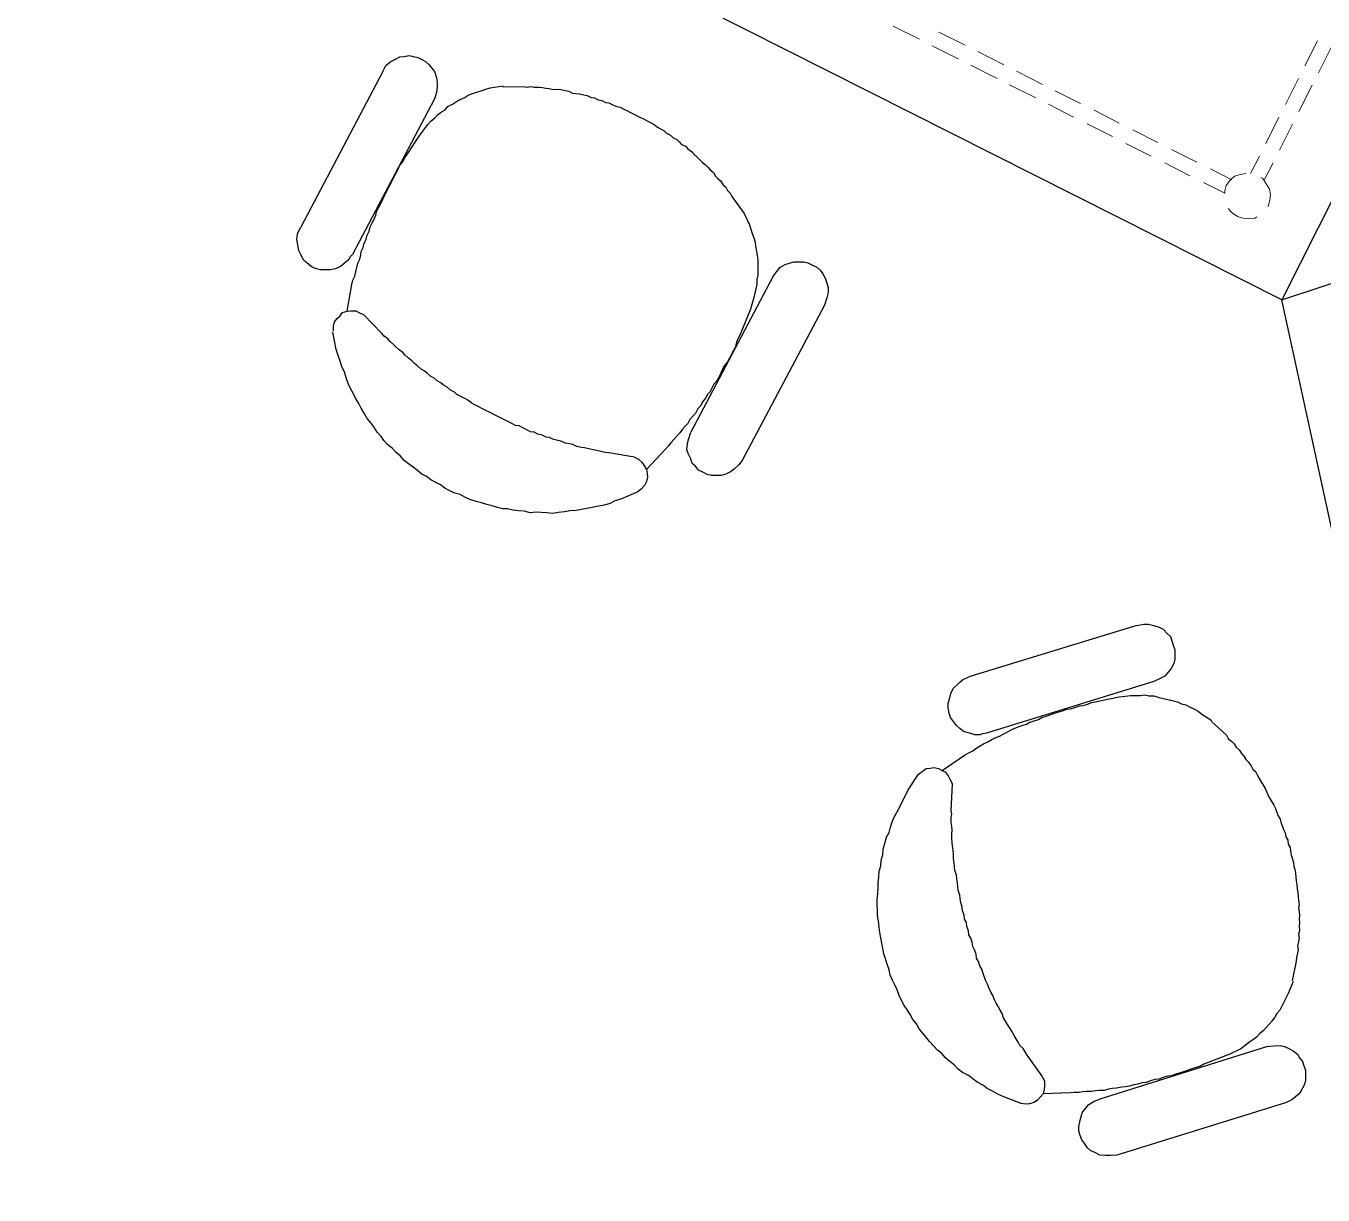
# Model space of a CAD drawing. Header units: metres. Extents: x 0 to 547597, y 0 to 1844684.
# Drawn here: x 543402.433 to 543403.133, y 1844525.203 to 1844525.835 of the extents above; entities that cross this region are included whole.
import ezdxf

# ---------------------------------------------------------------- set-up
doc = ezdxf.new("R2010")
doc.units = ezdxf.units.M
doc.layers.add('5_Thep', color=4, linetype='Continuous')
doc.layers.add('TB220kVhientai', color=7, linetype='Continuous')
doc.layers.add('A-Hatch', color=8, linetype='Continuous', lineweight=5)

# ---------------------------------------------------------------- blocks, each defined once
blk = doc.blocks.new('A$C445369CA')
for points in [[(27115.34581287531, -3750.2193596703), (27645.10581287555, -3320.459359670291), (27939.02581287548, -3614.966026337002), (27409.85247954191, -4044.139359670226), (27115.34581287531, -3750.2193596703)], [(27773.5858128753, -3869.312693003681), (27771.82581287553, -3866.379359670216), (27770.06581287552, -3863.446026336984), (27769.47914620885, -3861.099359670305), (27769.47914620885, -3858.166026336956), (27769.47914620885, -3855.819359670277), (27770.06581287552, -3852.886026337044), (27771.23914620862, -3851.126026337035), (27772.41247954196, -3848.77935967024), (27774.17247954197, -3847.019359670347), (27775.93247954198, -3845.259359670337), (27778.27914620866, -3844.086026336998), (27780.62581287534, -3842.912693003658), (27782.97247954202, -3842.326026336988), (27785.3191462087, -3842.326026336988), (27788.25247954205, -3842.326026336988), (27791.1858128754, -3843.499359670328), (27793.53247954207, -3844.672693003668), (27796.46581287542, -3847.019359670347)], [(27796.46581287542, -3847.019359670347), (27862.75914620864, -3915.659359670244)], [(27630.43914620881, -3975.499359670328), (27633.37247954193, -3964.939359670272), (27634.54581287527, -3963.179359670263), (27635.13247954217, -3960.8326930037), (27635.71914620884, -3959.072693003691), (27636.89247954194, -3957.312693003681), (27637.47914620885, -3954.966026337002), (27638.65247954195, -3953.206026336993), (27639.23914620862, -3951.446026336984), (27640.41247954196, -3949.686026336974), (27640.99914620863, -3947.926026336965), (27642.17247954197, -3945.579359670286), (27643.34581287531, -3943.819359670277), (27643.93247954198, -3942.059359670267), (27645.10581287555, -3940.299359670258), (27646.27914620866, -3938.539359670249), (27647.452479542, -3936.77935967024), (27648.62581287534, -3935.019359670347), (27649.79914620868, -3933.259359670337), (27650.97247954202, -3931.499359670328), (27652.14581287536, -3930.326026336988), (27653.3191462087, -3928.566026336979), (27654.49247954204, -3926.80602633697), (27655.66581287538, -3925.04602633696), (27656.83914620872, -3923.286026336951), (27658.01247954206, -3922.112693003728), (27659.77247954183, -3920.352693003719), (27660.9458128754, -3918.592693003709), (27662.11914620874, -3917.419359670253), (27663.87914620875, -3915.659359670244), (27665.05247954209, -3914.486026337021), (27666.22581287543, -3912.726026337012), (27667.98581287544, -3911.552693003672), (27669.15914620855, -3909.792693003779), (27670.91914620879, -3908.619359670323), (27672.09247954213, -3906.859359670314), (27673.85247954191, -3905.686026336974), (27675.61247954192, -3904.512693003751), (27676.78581287549, -3903.339359670295), (27678.54581287527, -3901.579359670286), (27680.30581287551, -3900.406026337063), (27681.47914620885, -3899.232693003723), (27683.23914620862, -3898.059359670267), (27684.99914620863, -3896.886026337044), (27686.75914620864, -3895.712693003705), (27688.51914620888, -3894.539359670249), (27690.27914620866, -3893.366026337026), (27692.03914620867, -3892.192693003686), (27693.79914620868, -3891.019359670347), (27695.55914620869, -3889.846026337007), (27697.3191462087, -3888.672693003668), (27699.07914620871, -3888.086026336998), (27700.83914620872, -3886.912693003658), (27702.59914620873, -3885.739359670319), (27704.35914620874, -3885.152693003649), (27706.11914620874, -3883.979359670309), (27707.87914620875, -3883.392693003756), (27709.63914620876, -3882.2193596703), (27711.98581287544, -3881.632693003747), (27713.74581287545, -3880.459359670291), (27715.50581287546, -3879.872693003737), (27717.85247954191, -3879.286026336951), (27719.61247954192, -3878.112693003728), (27721.37247954193, -3877.526026336942), (27723.71914620884, -3876.939359670272), (27725.47914620885, -3876.352693003719), (27736.03914620867, -3873.419359670253)], [(27736.03914620867, -3872.8326930037), (27743.07914620871, -3872.24602633703), (27745.42581287539, -3872.24602633703), (27748.35914620874, -3872.24602633703), (27750.70581287541, -3872.24602633703), (27753.05247954209, -3872.24602633703), (27755.39914620877, -3872.8326930037), (27757.74581287545, -3872.8326930037), (27760.09247954213, -3873.419359670253), (27762.43914620881, -3874.00602633704), (27764.78581287549, -3874.592693003709), (27767.13247954217, -3875.179359670263), (27769.47914620885, -3876.352693003719), (27771.82581287553, -3876.939359670272), (27774.17247954197, -3878.112693003728), (27776.51914620888, -3879.286026336951), (27778.86581287556, -3880.459359670291), (27781.21247954201, -3881.632693003747), (27786.49247954204, -3885.739359670319)], [(27773.5858128753, -3869.312693003681), (27839.87914620875, -3937.366026337026)], [(27786.49247954204, -3885.739359670319), (27797.63914620876, -3895.712693003705), (27799.39914620877, -3896.886026337044), (27801.15914620855, -3898.646026337054), (27802.91914620879, -3900.406026337063), (27804.6791462088, -3902.166026336956), (27805.85247954191, -3903.339359670295), (27807.61247954192, -3905.099359670305), (27809.37247954193, -3906.859359670314), (27811.13247954217, -3908.619359670323), (27812.30581287551, -3910.379359670216), (27814.06581287552, -3912.139359670226), (27815.82581287553, -3913.899359670235), (27816.99914620863, -3915.659359670244), (27818.75914620864, -3917.419359670253), (27820.51914620888, -3919.179359670263), (27821.69247954199, -3920.939359670272), (27823.452479542, -3922.699359670281), (27824.62581287534, -3924.459359670291), (27826.38581287535, -3926.2193596703), (27827.55914620869, -3927.979359670309), (27828.73247954203, -3929.739359670319), (27830.49247954204, -3932.086026336998), (27831.66581287538, -3933.846026337007), (27832.83914620872, -3935.606026337016), (27834.59914620873, -3937.366026337026), (27835.77247954183, -3939.712693003705), (27836.9458128754, -3941.472693003714), (27838.11914620874, -3943.232693003723), (27839.29247954208, -3945.579359670286), (27840.46581287542, -3947.339359670295), (27841.63914620876, -3949.099359670305), (27842.81247954187, -3951.446026336984), (27843.98581287544, -3953.206026336993), (27851.02581287548, -3966.112693003728)], [(27862.75914620864, -3915.659359670244), (27864.51914620888, -3918.592693003709), (27865.69247954199, -3920.939359670272), (27866.86581287556, -3923.872693003737), (27866.86581287556, -3926.80602633697), (27866.86581287556, -3929.152693003649), (27866.27914620866, -3931.499359670328), (27865.10581287555, -3933.846026337007), (27863.93247954198, -3936.192693003686), (27862.17247954197, -3937.952693003695), (27860.41247954196, -3939.712693003705), (27858.06581287552, -3940.886026337044), (27855.71914620884, -3941.472693003714), (27853.37247954193, -3942.059359670267), (27850.43914620881, -3942.646026337054), (27848.09247954213, -3942.059359670267), (27845.15914620855, -3941.472693003714), (27842.22581287543, -3939.712693003705), (27839.87914620875, -3937.366026337026)], [(27842.81247954187, -3970.80602633697), (27844.57247954188, -3968.459359670291), (27846.91914620879, -3967.286026336951), (27848.6791462088, -3966.699359670281), (27851.02581287548, -3966.112693003728), (27853.37247954193, -3966.699359670281), (27855.71914620884, -3967.286026336951), (27857.47914620885, -3968.459359670291), (27859.23914620862, -3970.2193596703), (27860.41247954196, -3971.979359670309), (27860.99914620863, -3974.326026336988)], [(27842.81247954187, -3970.80602633697), (27836.35914620874, -3983.126026337035), (27835.1858128754, -3984.886026337044), (27834.01247954206, -3986.646026337054), (27833.42581287539, -3988.992693003733), (27832.25247954205, -3990.752693003742), (27831.07914620871, -3992.512693003751), (27829.9058128756, -3994.272693003761), (27828.73247954203, -3996.03269300377), (27827.55914620869, -3997.792693003779), (27826.38581287535, -4000.139359670226), (27825.21247954201, -4001.899359670235), (27824.03914620867, -4003.659359670244), (27822.27914620866, -4005.419359670253), (27821.10581287555, -4007.179359670263), (27819.93247954198, -4008.939359670272), (27818.75914620864, -4010.699359670281), (27817.5858128753, -4012.459359670291), (27815.82581287553, -4014.2193596703), (27814.65247954195, -4015.979359670309), (27813.47914620885, -4017.739359670319), (27811.71914620884, -4019.499359670328), (27810.54581287527, -4021.259359670337), (27808.78581287549, -4023.019359670347), (27807.61247954192, -4024.192693003686), (27805.85247954191, -4025.952693003695), (27804.6791462088, -4027.712693003705), (27802.91914620879, -4029.472693003714), (27801.74581287545, -4031.232693003723), (27799.98581287544, -4032.406026337063), (27798.22581287543, -4034.166026336956), (27797.05247954209, -4035.926026336965), (27795.29247954208, -4037.099359670305), (27793.53247954207, -4038.859359670314), (27792.35914620874, -4040.619359670323), (27790.59914620873, -4041.792693003779), (27788.83914620872, -4043.552693003672), (27787.07914620871, -4044.726026337012), (27785.9058128756, -4046.486026337021), (27784.14581287536, -4047.659359670244), (27782.38581287535, -4049.419359670253), (27780.62581287534, -4050.592693003709), (27778.86581287556, -4052.352693003719), (27777.10581287555, -4053.526026336942), (27775.34581287531, -4054.699359670281), (27773.5858128753, -4056.459359670291), (27771.82581287553, -4057.632693003747), (27770.06581287552, -4058.80602633697), (27768.30581287551, -4059.979359670309), (27766.54581287527, -4061.152693003649), (27764.78581287549, -4062.912693003658), (27763.02581287548, -4064.086026336998), (27761.26581287547, -4065.259359670337), (27759.50581287546, -4066.432693003677), (27757.15914620855, -4067.606026337016), (27755.39914620877, -4068.77935967024), (27753.63914620876, -4069.952693003695), (27751.87914620875, -4071.126026337035), (27750.11914620874, -4072.299359670258), (27747.77247954183, -4073.472693003714), (27746.01247954206, -4074.059359670267), (27744.25247954205, -4075.232693003723), (27742.49247954204, -4076.406026337063), (27740.14581287536, -4077.579359670286), (27738.38581287535, -4078.166026336956), (27736.62581287534, -4079.339359670295), (27723.71914620884, -4085.206026336993)], [(27640.99914620863, -4025.952693003695), (27637.47914620885, -4020.672693003668), (27636.30581287551, -4018.326026336988), (27635.13247954217, -4015.979359670309), (27633.9591462086, -4014.2193596703), (27633.37247954193, -4011.872693003737), (27632.19914620859, -4009.526026336942), (27631.61247954192, -4006.592693003709), (27631.02581287548, -4004.24602633703), (27630.43914620881, -4001.899359670235), (27629.85247954191, -3999.552693003672), (27629.26581287547, -3996.619359670323), (27629.26581287547, -3994.272693003761), (27628.6791462088, -3991.926026336965), (27628.6791462088, -3989.579359670286), (27628.6791462088, -3986.646026337054), (27628.6791462088, -3984.299359670258), (27629.26581287547, -3981.952693003695), (27629.85247954191, -3975.499359670328)], [(27860.99914620863, -3974.326026336988), (27862.17247954197, -3984.299359670258), (27862.17247954197, -3987.819359670277), (27862.17247954197, -3990.752693003742), (27862.17247954197, -3994.272693003761), (27861.5858128753, -3997.206026336993), (27861.5858128753, -4000.726026337012), (27860.99914620863, -4003.659359670244), (27860.41247954196, -4006.592693003709), (27860.41247954196, -4010.112693003728), (27859.82581287553, -4013.04602633696), (27858.65247954195, -4015.979359670309), (27858.06581287552, -4018.912693003658), (27857.47914620885, -4021.846026337007), (27856.30581287551, -4024.77935967024), (27855.71914620884, -4027.712693003705), (27854.54581287527, -4030.646026337054), (27853.37247954193, -4033.579359670286), (27852.19914620859, -4036.512693003751), (27851.02581287548, -4038.859359670314), (27849.85247954191, -4041.792693003779), (27848.09247954213, -4044.139359670226), (27846.91914620879, -4047.072693003691), (27845.15914620855, -4049.419359670253), (27843.39914620877, -4052.352693003719), (27842.22581287543, -4054.699359670281), (27840.46581287542, -4057.04602633696), (27838.70581287541, -4059.392693003756), (27836.35914620874, -4061.739359670319), (27834.59914620873, -4064.086026336998), (27832.83914620872, -4066.432693003677), (27831.07914620871, -4068.77935967024), (27828.73247954203, -4070.539359670249), (27826.38581287535, -4072.886026337044), (27824.62581287534, -4074.646026337054), (27822.27914620866, -4076.992693003733), (27819.93247954198, -4078.752693003742), (27817.5858128753, -4080.512693003751), (27815.23914620862, -4082.272693003761), (27812.89247954194, -4084.03269300377), (27810.54581287527, -4085.792693003779), (27807.61247954192, -4087.552693003672), (27805.26581287547, -4089.312693003681), (27802.91914620879, -4090.486026337021), (27799.98581287544, -4092.24602633703), (27797.63914620876, -4093.419359670253), (27794.70581287541, -4094.592693003709), (27791.77247954183, -4095.766026336933), (27789.42581287539, -4096.939359670272), (27786.49247954204, -4098.112693003728), (27783.55914620869, -4099.286026336951), (27780.62581287534, -4099.872693003737), (27777.69247954199, -4101.04602633696), (27774.75914620864, -4101.632693003747), (27771.82581287553, -4102.80602633697), (27768.89247954194, -4103.392693003756), (27765.37247954193, -4103.979359670309), (27762.43914620881, -4103.979359670309), (27759.50581287546, -4104.566026336979), (27756.57247954188, -4105.152693003649), (27753.05247954209, -4105.152693003649), (27750.11914620874, -4105.152693003649), (27746.59914620873, -4105.152693003649), (27743.66581287538, -4105.152693003649), (27740.14581287536, -4105.152693003649), (27737.21247954201, -4105.152693003649), (27727.23914620862, -4103.979359670309)], [(27602.27914620866, -4034.752693003742), (27599.93247954198, -4031.819359670277), (27598.75914620864, -4029.472693003714), (27598.17247954197, -4026.539359670249), (27597.5858128753, -4023.606026337016), (27597.5858128753, -4021.259359670337), (27598.75914620864, -4018.326026336988), (27599.34581287531, -4015.979359670309), (27601.10581287555, -4014.2193596703), (27602.86581287556, -4012.459359670291), (27604.62581287534, -4010.699359670281), (27606.97247954202, -4009.526026336942), (27609.3191462087, -4008.352693003719), (27611.66581287538, -4007.766026336933), (27614.59914620873, -4007.766026336933), (27616.9458128754, -4008.352693003719), (27619.87914620875, -4008.939359670272), (27622.22581287543, -4010.699359670281), (27625.15914620855, -4013.04602633696)], [(27625.15914620855, -4013.04602633696), (27690.86581287556, -4081.099359670305), (27692.03914620867, -4082.859359670314), (27693.21247954201, -4084.03269300377), (27694.38581287535, -4086.379359670216), (27694.97247954202, -4089.312693003681), (27695.55914620869, -4092.24602633703), (27694.97247954202, -4095.179359670263), (27694.38581287535, -4097.526026336942), (27693.21247954201, -4099.872693003737), (27692.03914620867, -4102.2193596703), (27690.27914620866, -4103.979359670309), (27687.93247954198, -4105.739359670319), (27685.5858128753, -4106.912693003658), (27682.65247954195, -4107.499359670328), (27680.30581287551, -4108.086026336998), (27677.37247954193, -4108.086026336998), (27673.85247954191, -4106.912693003658), (27672.6791462088, -4106.326026336988), (27670.91914620879, -4105.739359670319), (27667.98581287544, -4103.392693003756)], [(27719.61247954192, -4093.419359670253), (27706.70581287541, -4086.379359670216), (27704.35914620874, -4084.619359670323), (27702.59914620873, -4083.446026336984), (27700.25247954205, -4082.272693003761), (27698.49247954204, -4081.099359670305), (27696.73247954203, -4079.926026336965), (27694.38581287535, -4078.166026336956), (27692.62581287534, -4076.992693003733), (27690.86581287556, -4075.819359670277), (27689.10581287555, -4074.059359670267), (27687.34581287531, -4072.886026337044), (27685.5858128753, -4071.712693003705), (27683.23914620862, -4069.952693003695), (27681.47914620885, -4068.77935967024), (27679.71914620884, -4067.019359670347), (27678.54581287527, -4065.846026337007), (27676.78581287549, -4064.086026336998), (27675.02581287548, -4062.912693003658), (27673.26581287547, -4061.152693003649), (27671.50581287546, -4059.392693003756), (27669.74581287545, -4058.2193596703), (27667.98581287544, -4056.459359670291), (27666.22581287543, -4054.699359670281), (27665.05247954209, -4053.526026336942), (27663.29247954208, -4051.766026336933), (27661.53247954207, -4050.00602633704), (27659.77247954183, -4048.24602633703), (27658.59914620873, -4046.486026337021), (27656.83914620872, -4044.726026337012), (27655.07914620871, -4042.966026337002), (27653.9058128756, -4041.206026336993), (27652.14581287536, -4039.446026336984), (27650.38581287535, -4037.686026336974), (27640.99914620863, -4025.952693003695)], [(27602.27914620866, -4034.752693003742), (27667.98581287544, -4103.392693003756)], [(27409.85247954191, -4793.312693003681), (26993.9058128756, -4793.312693003681), (26993.9058128756, -4044.139359670226), (27409.85247954191, -4044.139359670226), (27409.85247954191, -4793.312693003681)], [(27727.23914620862, -4103.979359670309), (27724.89247954194, -4102.80602633697), (27722.54581287527, -4101.632693003747), (27721.37247954193, -4099.872693003737), (27720.19914620859, -4098.112693003728), (27719.61247954192, -4095.766026336933), (27719.61247954192, -4093.419359670253), (27719.61247954192, -4091.659359670244), (27720.78581287549, -4089.312693003681), (27721.9591462086, -4087.552693003672), (27723.71914620884, -4085.206026336993)], [(27522.49247954204, -4295.232693003723), (27518.97247954202, -4294.646026337054), (27516.03914620867, -4294.059359670267), (27513.69247954199, -4292.299359670258), (27511.93247954198, -4290.539359670249), (27510.17247954197, -4288.77935967024), (27508.99914620863, -4286.432693003677), (27507.82581287553, -4284.086026336998), (27507.23914620862, -4281.739359670319), (27507.23914620862, -4279.392693003756), (27507.23914620862, -4276.459359670291), (27507.82581287553, -4274.112693003728), (27508.99914620863, -4271.766026336933), (27510.75914620864, -4269.419359670253), (27512.51914620888, -4267.659359670244), (27514.27914620866, -4265.899359670235), (27516.62581287534, -4264.726026337012), (27519.55914620869, -4264.139359670226), (27523.66581287538, -4263.552693003672)], [(27523.66581287538, -4263.552693003672), (27618.70581287541, -4265.312693003681)], [(27618.70581287541, -4265.312693003681), (27621.63914620876, -4265.899359670235), (27624.57247954188, -4267.072693003691), (27626.91914620879, -4268.24602633703), (27629.26581287547, -4270.00602633704), (27631.02581287548, -4271.766026336933), (27632.19914620859, -4274.112693003728), (27633.37247954193, -4276.459359670291), (27633.9591462086, -4278.80602633697), (27633.9591462086, -4281.152693003649), (27633.9591462086, -4284.086026336998), (27632.78581287549, -4286.432693003677), (27632.19914620859, -4288.77935967024), (27630.43914620881, -4290.539359670249), (27628.6791462088, -4292.886026337044), (27626.91914620879, -4294.646026337054), (27623.98581287544, -4295.819359670277), (27621.63914620876, -4296.406026337063), (27617.53247954207, -4296.992693003733)], [(27522.49247954204, -4295.232693003723), (27617.53247954207, -4296.992693003733)], [(27499.02581287548, -4324.566026336979), (27503.13247954217, -4319.286026336951), (27504.89247954194, -4317.526026336942), (27506.65247954195, -4315.766026336933), (27508.41247954196, -4314.00602633704), (27510.17247954197, -4312.24602633703), (27511.93247954198, -4311.072693003691), (27514.27914620866, -4309.312693003681), (27516.03914620867, -4308.139359670226), (27518.38581287535, -4306.379359670216), (27520.73247954203, -4305.206026336993), (27523.07914620871, -4304.03269300377), (27525.42581287539, -4302.859359670314), (27527.77247954183, -4302.272693003761), (27530.11914620874, -4301.099359670305), (27532.46581287542, -4300.512693003751), (27534.81247954187, -4299.926026336965), (27537.15914620855, -4299.339359670295), (27543.61247954192, -4298.166026336956)], [(27543.61247954192, -4298.166026336956), (27558.27914620866, -4296.992693003733), (27560.62581287534, -4296.992693003733), (27562.97247954202, -4296.992693003733), (27565.3191462087, -4296.406026337063), (27567.66581287538, -4296.406026337063), (27570.01247954206, -4296.406026337063), (27572.35914620874, -4296.406026337063), (27574.70581287541, -4296.406026337063), (27577.05247954209, -4296.992693003733), (27579.39914620877, -4296.992693003733), (27581.74581287545, -4296.992693003733), (27584.09247954213, -4296.992693003733), (27586.43914620881, -4296.992693003733), (27588.78581287549, -4297.579359670286), (27591.13247954217, -4297.579359670286), (27593.47914620885, -4297.579359670286), (27595.23914620862, -4298.166026336956), (27597.5858128753, -4298.166026336956), (27599.93247954198, -4298.752693003742), (27602.27914620866, -4298.752693003742), (27604.62581287534, -4299.339359670295), (27606.97247954202, -4299.339359670295), (27609.3191462087, -4299.926026336965), (27611.66581287538, -4300.512693003751), (27614.01247954206, -4300.512693003751), (27615.77247954183, -4301.099359670305), (27618.11914620874, -4301.686026336974), (27620.46581287542, -4302.272693003761), (27622.81247954187, -4302.859359670314), (27625.15914620855, -4303.446026336984), (27627.50581287546, -4304.03269300377), (27629.85247954191, -4304.619359670323), (27632.19914620859, -4305.206026336993), (27646.27914620866, -4309.312693003681)], [(27643.34581287531, -4318.112693003728), (27643.34581287531, -4315.766026336933), (27643.93247954198, -4313.419359670253), (27645.10581287555, -4311.072693003691), (27646.27914620866, -4309.312693003681), (27648.03914620867, -4308.139359670226), (27649.79914620868, -4306.966026337002), (27652.14581287536, -4306.379359670216), (27654.49247954204, -4306.379359670216), (27656.83914620872, -4306.966026337002), (27659.1858128754, -4308.139359670226)], [(27659.1858128754, -4308.139359670226), (27666.81247954187, -4314.592693003709), (27669.15914620855, -4316.939359670272), (27671.50581287546, -4318.699359670281), (27673.85247954191, -4321.04602633696), (27675.61247954192, -4323.392693003756), (27677.9591462086, -4326.326026336988), (27679.71914620884, -4328.672693003668), (27681.47914620885, -4331.019359670347), (27683.23914620862, -4333.366026337026), (27684.99914620863, -4336.299359670258), (27686.75914620864, -4338.646026337054), (27688.51914620888, -4341.579359670286), (27690.27914620866, -4343.926026336965), (27691.452479542, -4346.859359670314), (27692.62581287534, -4349.792693003779), (27693.79914620868, -4352.139359670226), (27695.55914620869, -4355.072693003691), (27696.14581287536, -4358.00602633704), (27697.3191462087, -4360.939359670272), (27698.49247954204, -4363.872693003737), (27699.07914620871, -4366.80602633697), (27700.25247954205, -4369.152693003649), (27700.83914620872, -4372.086026336998), (27701.42581287539, -4375.019359670347), (27702.01247954206, -4377.952693003695), (27702.59914620873, -4380.886026337044), (27703.1858128754, -4383.819359670277), (27703.77247954183, -4387.339359670295), (27703.77247954183, -4390.272693003761), (27703.77247954183, -4393.206026336993), (27704.35914620874, -4396.139359670226), (27704.35914620874, -4399.072693003691), (27704.35914620874, -4402.00602633704), (27703.77247954183, -4404.939359670272), (27703.77247954183, -4407.872693003737), (27703.77247954183, -4410.80602633697), (27703.1858128754, -4413.739359670319), (27703.1858128754, -4416.672693003668), (27702.59914620873, -4419.606026337016), (27702.01247954206, -4422.539359670249), (27701.42581287539, -4425.472693003714), (27700.83914620872, -4428.406026337063), (27699.66581287538, -4431.339359670295), (27699.07914620871, -4434.272693003761), (27697.9058128756, -4437.206026336993), (27697.3191462087, -4440.139359670226), (27696.14581287536, -4443.072693003691), (27694.97247954202, -4445.419359670253), (27693.79914620868, -4448.352693003719), (27692.03914620867, -4451.286026336951), (27690.86581287556, -4453.632693003747), (27689.69247954199, -4456.566026336979), (27687.93247954198, -4458.912693003658), (27686.17247954197, -4461.846026337007), (27684.41247954196, -4464.192693003686), (27682.65247954195, -4467.126026337035), (27680.89247954194, -4469.472693003714), (27679.13247954217, -4471.819359670277), (27677.37247954193, -4474.166026336956), (27675.02581287548, -4476.512693003751), (27672.6791462088, -4478.859359670314), (27670.91914620879, -4481.206026336993), (27668.57247954188, -4483.552693003672), (27666.22581287543, -4485.899359670235), (27663.87914620875, -4488.24602633703), (27656.25247954205, -4494.112693003728)], [(27643.34581287531, -4318.112693003728), (27647.452479542, -4331.606026337016), (27648.03914620867, -4333.366026337026), (27648.62581287534, -4335.712693003705), (27649.21247954201, -4338.059359670267), (27649.79914620868, -4339.819359670277), (27650.38581287535, -4342.166026336956), (27650.97247954202, -4344.512693003751), (27651.55914620869, -4346.272693003761), (27652.14581287536, -4348.619359670323), (27652.14581287536, -4350.966026337002), (27652.73247954203, -4352.726026337012), (27653.3191462087, -4355.072693003691), (27653.3191462087, -4357.419359670253), (27653.9058128756, -4359.179359670263), (27654.49247954204, -4361.526026336942), (27654.49247954204, -4363.872693003737), (27655.07914620871, -4365.632693003747), (27655.07914620871, -4367.979359670309), (27655.66581287538, -4370.326026336988), (27655.66581287538, -4372.672693003668), (27656.25247954205, -4374.432693003677), (27656.25247954205, -4376.77935967024), (27656.25247954205, -4379.126026337035), (27656.25247954205, -4381.472693003714), (27656.83914620872, -4383.232693003723), (27656.83914620872, -4385.579359670286), (27656.83914620872, -4387.926026336965), (27656.83914620872, -4390.272693003761), (27656.83914620872, -4392.03269300377), (27656.83914620872, -4394.379359670216), (27656.83914620872, -4396.726026337012), (27656.83914620872, -4399.072693003691), (27656.83914620872, -4400.8326930037), (27656.83914620872, -4403.179359670263), (27656.83914620872, -4405.526026336942), (27656.83914620872, -4407.872693003737), (27656.83914620872, -4410.2193596703), (27656.25247954205, -4411.979359670309), (27656.25247954205, -4414.326026336988), (27656.25247954205, -4416.672693003668), (27656.25247954205, -4419.019359670347), (27655.66581287538, -4420.77935967024), (27655.66581287538, -4423.126026337035), (27655.07914620871, -4425.472693003714), (27655.07914620871, -4427.819359670277), (27654.49247954204, -4429.579359670286), (27654.49247954204, -4431.926026336965), (27653.9058128756, -4434.272693003761), (27653.9058128756, -4436.03269300377), (27653.3191462087, -4438.379359670216), (27652.73247954203, -4440.726026337012), (27652.73247954203, -4442.486026337021), (27652.14581287536, -4444.8326930037), (27651.55914620869, -4447.179359670263), (27650.97247954202, -4448.939359670272), (27650.38581287535, -4451.286026336951), (27649.79914620868, -4453.632693003747), (27649.21247954201, -4455.392693003756), (27648.62581287534, -4457.739359670319), (27648.03914620867, -4460.086026336998), (27647.452479542, -4461.846026337007), (27646.86581287556, -4464.192693003686), (27646.27914620866, -4465.952693003695), (27645.69247954199, -4468.299359670258), (27645.10581287555, -4470.059359670267), (27640.41247954196, -4483.552693003672)], [(27496.6791462088, -4471.819359670277), (27491.39914620877, -4461.846026337007), (27490.81247954187, -4460.086026336998), (27489.63914620876, -4458.326026336988), (27489.05247954209, -4456.566026336979), (27487.87914620875, -4454.2193596703), (27487.29247954208, -4452.459359670291), (27486.70581287541, -4450.699359670281), (27486.11914620874, -4448.939359670272), (27485.53247954207, -4446.592693003709), (27484.35914620874, -4444.8326930037), (27483.77247954183, -4443.072693003691), (27483.1858128754, -4440.726026337012), (27482.59914620873, -4438.966026337002), (27482.59914620873, -4436.619359670323), (27482.01247954206, -4434.859359670314), (27481.42581287539, -4433.099359670305), (27480.83914620872, -4430.752693003742), (27480.25247954205, -4428.992693003733), (27480.25247954205, -4426.646026337054), (27479.66581287538, -4424.886026337044), (27479.66581287538, -4422.539359670249), (27479.07914620871, -4420.77935967024), (27479.07914620871, -4418.432693003677), (27478.49247954204, -4416.672693003668), (27478.49247954204, -4414.326026336988), (27478.49247954204, -4412.566026336979), (27477.9058128756, -4410.2193596703), (27477.9058128756, -4408.459359670291), (27477.9058128756, -4406.112693003728), (27477.9058128756, -4404.352693003719), (27477.9058128756, -4402.00602633704), (27477.9058128756, -4400.24602633703), (27477.9058128756, -4397.899359670235), (27477.9058128756, -4396.139359670226), (27477.9058128756, -4393.792693003779), (27477.9058128756, -4391.446026336984), (27477.9058128756, -4389.686026336974), (27478.49247954204, -4387.339359670295), (27478.49247954204, -4385.579359670286), (27478.49247954204, -4383.232693003723), (27479.07914620871, -4381.472693003714), (27479.07914620871, -4379.126026337035), (27479.66581287538, -4377.366026337026), (27479.66581287538, -4375.019359670347), (27480.25247954205, -4373.259359670337), (27480.83914620872, -4371.499359670328), (27480.83914620872, -4369.152693003649), (27481.42581287539, -4367.392693003756), (27482.01247954206, -4365.04602633696), (27482.59914620873, -4363.286026336951), (27483.1858128754, -4360.939359670272), (27483.77247954183, -4359.179359670263), (27484.35914620874, -4357.419359670253), (27484.9458128754, -4355.072693003691), (27485.53247954207, -4353.312693003681), (27486.11914620874, -4351.552693003672), (27486.70581287541, -4349.206026336993), (27487.87914620875, -4347.446026336984), (27488.46581287542, -4345.686026336974), (27489.05247954209, -4343.926026336965), (27490.22581287543, -4341.579359670286), (27490.81247954187, -4339.819359670277), (27491.98581287544, -4338.059359670267), (27492.57247954188, -4336.299359670258), (27493.74581287545, -4334.539359670249), (27499.02581287548, -4324.566026336979)], [(27540.09247954213, -4499.979359670309), (27533.05247954209, -4498.80602633697), (27530.70581287541, -4498.2193596703), (27528.35914620874, -4497.04602633696), (27526.01247954206, -4496.459359670291), (27523.66581287538, -4495.286026336951), (27521.9058128756, -4494.112693003728), (27519.55914620869, -4493.526026336942), (27517.21247954201, -4491.766026336933), (27514.86581287556, -4490.592693003709), (27513.10581287555, -4489.419359670253), (27511.34581287531, -4487.659359670244), (27508.99914620863, -4486.486026337021), (27507.23914620862, -4484.726026337012), (27505.47914620885, -4482.966026337002), (27503.71914620884, -4481.206026336993), (27501.9591462086, -4479.446026336984), (27500.19914620859, -4477.686026336974), (27496.09247954213, -4471.819359670277)], [(27655.66581287538, -4494.112693003728), (27653.3191462087, -4495.286026336951), (27650.97247954202, -4495.872693003737), (27648.62581287534, -4495.286026336951), (27646.86581287556, -4494.699359670281), (27644.51914620888, -4494.112693003728), (27642.75914620864, -4492.352693003719), (27641.5858128753, -4490.592693003709), (27640.41247954196, -4488.24602633703), (27640.41247954196, -4485.899359670235), (27640.41247954196, -4483.552693003672)], [(27642.75914620864, -4492.352693003719), (27628.6791462088, -4496.459359670291), (27626.33247954212, -4497.04602633696), (27623.98581287544, -4497.04602633696), (27621.63914620876, -4497.632693003747), (27619.29247954208, -4498.2193596703), (27616.9458128754, -4498.80602633697), (27614.59914620873, -4498.80602633697), (27612.25247954205, -4499.392693003756), (27610.49247954204, -4499.979359670309), (27608.14581287536, -4499.979359670309), (27605.79914620868, -4500.566026336979), (27603.452479542, -4500.566026336979), (27601.10581287555, -4501.152693003649), (27598.75914620864, -4501.152693003649), (27596.41247954196, -4501.739359670319), (27594.06581287552, -4501.739359670319), (27591.71914620884, -4501.739359670319), (27589.37247954193, -4501.739359670319), (27587.61247954192, -4502.326026336988), (27585.26581287547, -4502.326026336988), (27582.91914620879, -4502.326026336988), (27580.57247954188, -4502.326026336988), (27578.22581287543, -4502.326026336988), (27575.87914620875, -4502.326026336988), (27573.53247954207, -4502.326026336988), (27571.1858128754, -4502.326026336988), (27568.83914620872, -4502.326026336988), (27566.49247954204, -4502.326026336988), (27564.14581287536, -4502.326026336988), (27561.79914620868, -4502.326026336988), (27559.452479542, -4502.326026336988), (27557.10581287555, -4501.739359670319), (27554.75914620864, -4501.739359670319), (27540.09247954213, -4499.979359670309)], [(27518.38581287535, -4533.419359670253), (27514.86581287556, -4533.419359670253), (27511.93247954198, -4532.24602633703), (27509.5858128753, -4530.486026337021), (27507.23914620862, -4528.726026337012), (27506.06581287552, -4526.966026337002), (27504.30581287551, -4524.619359670323), (27503.71914620884, -4522.272693003761), (27503.13247954217, -4519.926026336965), (27503.13247954217, -4517.579359670286), (27503.13247954217, -4515.232693003723), (27503.71914620884, -4512.886026337044), (27504.89247954194, -4510.539359670249), (27506.06581287552, -4508.192693003686), (27507.82581287553, -4506.432693003677), (27510.17247954197, -4504.672693003668), (27512.51914620888, -4503.499359670328), (27515.452479542, -4502.326026336988), (27518.97247954202, -4501.739359670319)], [(27518.97247954202, -4501.739359670319), (27614.01247954206, -4503.499359670328), (27615.77247954183, -4504.086026336998), (27617.53247954207, -4504.086026336998), (27620.46581287542, -4505.259359670337), (27622.81247954187, -4506.432693003677), (27625.15914620855, -4508.192693003686), (27626.91914620879, -4510.539359670249), (27628.09247954213, -4512.886026337044), (27629.26581287547, -4515.232693003723), (27629.85247954191, -4518.166026336956), (27629.85247954191, -4520.512693003751), (27629.26581287547, -4523.446026336984), (27628.6791462088, -4525.792693003779), (27626.91914620879, -4528.139359670226), (27625.15914620855, -4530.486026337021), (27622.81247954187, -4532.24602633703), (27620.46581287542, -4534.00602633704), (27618.70581287541, -4534.592693003709), (27616.9458128754, -4535.179359670263), (27613.42581287539, -4535.179359670263)], [(27518.38581287535, -4533.419359670253), (27613.42581287539, -4535.179359670263)]]:
    blk.add_lwpolyline(points)
at = {"layer": 'A-Hatch', "linetype": 'Continuous'}
for points in [[(27368.19914620859, -4073.472693003714), (27364.6791462088, -4074.059359670267), (27361.74581287545, -4075.232693003723), (27359.39914620877, -4076.992693003733), (27357.63914620876, -4079.926026336965), (27355.87914620875, -4082.859359670314), (27355.87914620875, -4084.03269300377)], [(27378.75914620864, -4092.24602633703), (27379.93247954198, -4089.312693003681), (27380.51914620888, -4085.792693003779), (27379.93247954198, -4082.859359670314), (27378.75914620864, -4079.926026336965), (27376.99914620863, -4076.992693003733), (27375.82581287553, -4076.406026337063)], [(27276.09247954213, -4081.686026336974), (27291.34581287531, -4081.686026336974)], [(27298.97247954202, -4081.686026336974), (27314.81247954187, -4081.686026336974)], [(27322.43914620881, -4081.686026336974), (27338.27914620866, -4081.686026336974)], [(27345.9058128756, -4081.686026336974), (27356.46581287542, -4081.686026336974)], [(27276.09247954213, -4089.899359670235), (27291.34581287531, -4089.899359670235)], [(27298.97247954202, -4089.899359670235), (27314.81247954187, -4089.899359670235)], [(27322.43914620881, -4089.899359670235), (27338.27914620866, -4089.899359670235)], [(27345.9058128756, -4089.899359670235), (27356.46581287542, -4089.899359670235)], [(27357.63914620876, -4092.24602633703), (27359.39914620877, -4094.592693003709), (27361.74581287545, -4096.939359670272), (27364.6791462088, -4098.112693003728), (27368.19914620859, -4098.699359670281), (27371.13247954217, -4098.112693003728), (27372.30581287551, -4097.526026336942)], [(27364.09247954213, -4097.526026336942), (27364.09247954213, -4110.432693003677)], [(27372.30581287551, -4097.526026336942), (27372.30581287551, -4110.432693003677)], [(27364.09247954213, -4118.646026337054), (27364.09247954213, -4133.899359670235)], [(27372.30581287551, -4118.646026337054), (27372.30581287551, -4133.899359670235)], [(27364.09247954213, -4142.112693003728), (27364.09247954213, -4157.366026337026)], [(27372.30581287551, -4142.112693003728), (27372.30581287551, -4157.366026337026)], [(27364.09247954213, -4165.579359670286), (27364.09247954213, -4180.8326930037)], [(27372.30581287551, -4165.579359670286), (27372.30581287551, -4180.8326930037)], [(27364.09247954213, -4189.04602633696), (27364.09247954213, -4204.299359670258)], [(27372.30581287551, -4189.04602633696), (27372.30581287551, -4204.299359670258)], [(27364.09247954213, -4211.926026336965), (27364.09247954213, -4227.766026336933)], [(27372.30581287551, -4211.926026336965), (27372.30581287551, -4227.766026336933)], [(27364.09247954213, -4235.392693003756), (27364.09247954213, -4251.232693003723)], [(27372.30581287551, -4235.392693003756), (27372.30581287551, -4251.232693003723)], [(27364.09247954213, -4258.859359670314), (27364.09247954213, -4274.699359670281)], [(27372.30581287551, -4258.859359670314), (27372.30581287551, -4274.699359670281)], [(27372.30581287551, -4282.326026336988), (27372.30581287551, -4298.166026336956)]]:
    blk.add_lwpolyline(points, dxfattribs=at)
blk = doc.blocks.new('mb moiTQK')
at = {"layer": 'TB220kVhientai', "xscale": 0.001, "yscale": 0.001, "zscale": 0.001}
blk.add_blockref('A$C445369CA', (-50.40002259510958, -99.99978578448788), dxfattribs=at)
blk = doc.blocks.new('ACAD-DinhViTuyenDz220kV')
blk.add_circle((543470.1879325404, 1844560.069577824), 117.5514489013003)
at = {"layer": '5_Thep', "rotation": 243.2403583287449}
blk.add_blockref('mb moiTQK', (543485.661, 1844458.313), dxfattribs=at)

msp = doc.modelspace()

# ---------------------------------------------------------------- block references
msp.add_blockref('ACAD-DinhViTuyenDz220kV', (0, 0))

doc.saveas('drawing.dxf')
